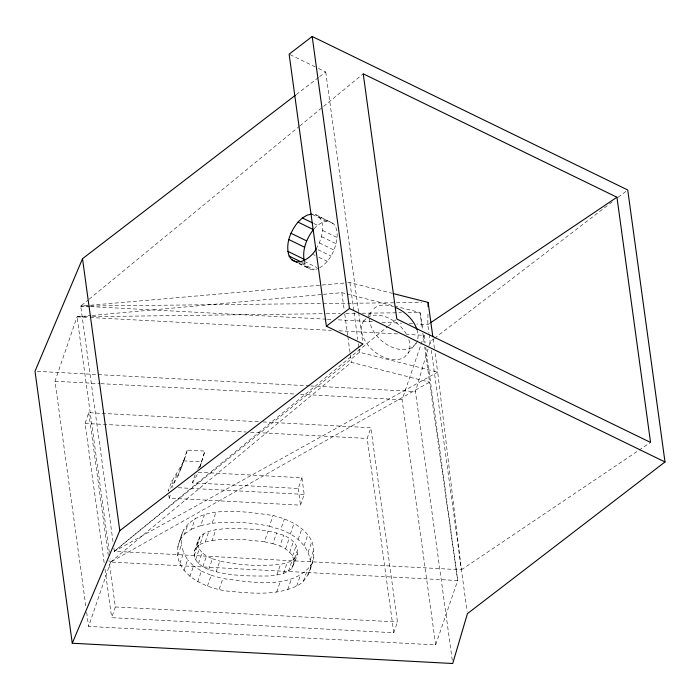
<?xml version="1.0" encoding="UTF-8"?>
<svg xmlns="http://www.w3.org/2000/svg" width="700" height="700" viewBox="0 0 700 700"><rect width="100%" height="100%" fill="white"/><g stroke="black" fill="none" stroke-linecap="round" stroke-linejoin="round"><path stroke-width="0.53" stroke-dasharray="3.5 2.62" d="M427.954 314.046L427.787 324.599L428.969 333.244M293.694 564.681L293.877 560.472L297.553 549.745C296.415 542.5 289.931 537.95 283.614 535.299C264.793 528.351 244.256 528.666 224.473 528.736C215.994 529.69 206.36 530.329 200.008 536.751C197.155 542.605 194.18 548.896 194.232 555.52C195.484 562.826 202.396 566.983 208.731 569.511C227.911 576.082 248.596 576.144 268.642 575.995C276.719 575.076 285.906 574.42 291.9 568.242C294.63 562.433 297.623 556.273 297.553 549.745M194.232 555.52L197.907 544.784L198.109 540.435M319.602 267.846C330.059 261.555 335.746 249.322 337.085 237.519A25.769 14.35 -66 0 0 333.34 223.624L315.429 214.48L312.419 214.148M316.181 248.841L319.322 242.9L321.501 236.626L322.569 230.457A25.786 14.893 -64.1 0 0 318.745 216.528L315.429 214.48M199.553 467.653L204.899 451.097L187.171 450.153C182.446 464.468 178.299 479.421 168.254 491.12C171.981 476.306 184.546 465.588 187.171 450.153M199.894 467.609L204.899 451.097M452.27 660.266L415.45 391.536L428.627 346.85M428.934 345.809L430.159 341.652L433.624 338.993M307.991 575.173C313.355 562.266 317.748 546.805 307.79 534.774C299.136 524.169 285.994 518.779 273.053 515.489C244.711 511.726 188.799 501.287 179.996 539.989C167.134 572.653 206.588 590.196 232.767 591.587C254.021 593.521 276.85 595.464 296.704 585.996C307.974 580.702 310.572 568.199 313.898 557.419M177.721 547.129L183.671 529.253M85.785 605.911L55.002 381.238L77.053 316.829L91.157 315.543M104.134 562.651L85.059 423.412L88.734 412.685L258.659 421.741M425.74 347.217L457.713 580.528L435.654 644.936L88.594 626.43L110.644 562.021L110.206 558.784M263.016 421.969L370.851 427.726L397.469 622.003L393.794 632.739L111.676 617.689L115.351 606.961L108.99 560.551M173.705 483.525L177.38 472.789M198.231 472.229L301.919 477.75L304.203 494.436L300.527 505.164L169.216 498.164L170.888 493.29M177.852 476.184L181.528 465.448M181.011 468.755L184.686 458.019M301.919 477.75L298.244 488.486L192.369 482.843L196.044 472.106M179.996 539.989L184.59 534.004L188.265 523.276M177.774 555.433L181.449 544.696L181.396 536.392M184.59 534.004L191.52 529.183L195.195 518.446M179.891 563.456L183.566 552.72L181.449 544.696M183.925 570.526L187.6 559.79L183.566 552.72M191.52 529.183L200.716 525.586L204.4 514.85M194.434 551.163L196.332 547.488L200.008 536.751M196.332 547.488L199.911 544.477L203.586 533.741M195.597 559.729L199.273 548.992L197.907 544.784M189.866 576.642L193.55 565.906L187.6 559.79M199.911 544.477L205.179 542.133L208.862 531.396M198.468 563.456L202.143 552.72L199.273 548.992M200.716 525.586L212.161 523.276L215.836 512.54M197.724 581.805L201.399 571.077L193.55 565.906M202.851 566.72L206.526 555.984L202.143 552.72M205.179 542.133L212.144 540.47L215.819 529.734M208.731 569.511L212.406 558.775L206.526 555.984M207.498 586.023L211.173 575.286L201.399 571.077M216.134 571.839L219.809 561.102C239.689 565.206 260.356 566.65 280.543 564.288C286.991 562.957 295.024 560.962 297.369 553.945M219.17 589.278L222.845 578.55C250.469 582.006 292.267 590.45 311.666 564.436M212.161 523.276C231.227 521.308 250.618 522.235 269.377 526.225L273.053 515.489M212.144 540.47L220.798 539.472L243.171 539.508L264.408 541.774L268.082 531.046M264.408 541.774L272.886 543.655L276.561 532.919M310.223 568.155C312.751 549.561 296.966 535.071 280.7 529.629L284.375 518.892M293.877 560.472C292.74 553.227 286.256 548.686 279.939 546.035L283.614 535.299M290.342 534.065L294.017 523.329M285.565 548.905L289.24 538.169M276.868 575.024L280.543 564.288M289.765 552.265L293.44 541.529M276.675 592.077L280.35 581.341M283.491 573.414L287.166 562.678M292.53 556.124L296.205 545.387M298.2 539.394L301.875 528.666M288.496 571.148L292.171 560.411M291.9 568.242L295.575 557.506M287.744 589.689L291.419 578.952M304.115 545.51L307.79 534.774M308.114 552.396L311.789 541.66M296.704 585.996L300.379 575.26M310.179 560.061L313.854 549.325M303.485 581.122L307.16 570.386M393.794 632.739L367.176 438.454L370.851 427.726M435.654 644.936L402.062 399.744L424.113 335.335L406.648 334.408M197.697 469.298L201.565 462.735M192.369 482.843L197.89 473.471M417.331 340.725A27.51 18.095 38.9 0 1 416.124 343.35L404.775 356.895A27.51 18.095 38.9 0 1 373.38 350.709A27.51 18.095 38.9 0 1 363.387 321.414L365.426 318.894M368.13 315.543L371.525 311.342A27.51 18.095 38.9 0 0 369.828 315.901M373.949 308.717L374.736 307.869A27.51 18.095 38.9 0 1 393.592 306.723M363.387 321.414L366.599 317.949M416.124 343.35L412.912 346.824A27.51 18.095 38.9 0 1 385.516 343.674A27.51 18.095 38.9 0 1 369.609 317.957M314.108 228.891C318.062 224.411 323.829 220.106 330.129 221.629M110.644 562.021L351.374 362.338L429.546 382.174L457.713 580.528L110.644 562.021L429.546 382.174L424.725 346.938M112.989 541.564L80.728 306.092L88.314 299.854M89.163 299.154L299.136 126.516M299.985 125.825L322.752 107.1M323.592 106.409L363.23 73.824M113.881 548.048L114.319 551.285L387.546 326.646M388.395 325.946L396.821 319.016M114.319 551.285L359.511 352.266L437.684 372.102L461.387 569.791L114.319 551.285L437.684 372.102L434.892 351.733M296.293 94.579L318.789 77.306M319.655 76.641L325.719 71.986L318.01 68.241M434.49 338.328L608.668 204.61M609.534 203.945L612.141 201.95M618.205 197.286L626.867 190.636M429.599 323.382L427.787 324.599L416.876 324.021M461.387 569.791L650.545 442.426M298.795 263.594L310.59 269.325L314.457 269.692L318.727 268.415M92.243 315.438L322.297 294.446M323.382 294.35L341.828 292.67L346.054 293.738M89.46 306.556L80.728 306.092L89.416 305.331M90.501 305.235L346.701 282.879M347.795 282.783L349.965 282.59L392.219 293.309M109.314 552.3L77.053 316.829L91.254 316.645M92.348 316.636L324.984 313.696M326.078 313.688L340.27 313.504M345.73 313.434L356.659 313.303M362.119 313.233L401.433 312.734M407.986 312.655L420 312.498L423.176 330.146M80.728 306.092L89.469 305.996M90.562 305.988L395.36 302.776M396.454 302.759L421.584 302.496M90.554 306.618L326.287 319.191M327.381 319.244L332.841 319.541M338.293 319.83L373.223 321.694M381.946 322.158L401.599 323.207M409.238 323.61L412.51 323.785M77.053 316.829L89.058 317.467M90.151 317.52L331.345 330.391M338.984 330.794L397.924 333.944M37.179 371.359L309.706 385.892M310.8 385.954L415.45 391.536M55.002 381.238L99.75 383.626M100.835 383.679L295.102 394.039M300.562 394.336L402.062 399.744M85.059 423.412L246.269 432.014M250.626 432.241L367.176 438.454M183.496 460.889L201.224 461.834M178.316 487.716L304.203 494.436M115.351 606.961L397.469 622.003M347.113 294.009L393.592 305.804M394.651 306.066L420 312.498L422.231 328.79M211.173 575.286L222.845 578.55M269.377 526.225L280.7 529.629M212.406 558.775L219.809 561.102M272.886 543.655L279.939 546.035M290.08 54.653L317.047 67.769M318.745 216.528L333.34 223.624M312.34 214.489L326.261 221.261M313.801 223.528L317.608 225.382M322.569 230.457L337.085 237.519M321.501 236.626L336.088 243.723M319.322 242.9L334.023 250.049M318.036 249.751L331.03 256.069M313.224 254.511L315.105 255.421M318.859 257.25L327.311 261.363M304.29 261.398L316.803 267.479M302.251 262.474L305.06 263.839L307.379 267.33L310.59 269.325M301.805 263.541L314.457 269.692M298.996 263.252L307.379 267.33M304.553 261.949L305.06 263.839M433.134 338.87L434.744 350.665M429.118 334.32L430.745 346.203M431.34 350.289L467.127 611.485M424.113 335.335L425.145 342.895M422.817 333.06L424.139 342.668M325.719 71.986L358.549 311.596M358.689 312.681L362.688 341.819M349.965 282.59L353.929 311.535M354.078 312.602L357.744 339.404M358.33 343.691L358.925 347.979M359.065 349.046L359.511 352.266M341.828 292.67L344.181 309.82M344.767 314.108L347.699 335.545M347.848 336.613L351.374 362.338M298.244 488.486L300.527 505.164M171.929 480.384L172.891 487.427M168.805 495.145L169.216 498.164M88.734 412.685L108.255 555.153M105.026 569.126L111.676 617.689M86.669 612.386L88.594 626.43M416.999 329.63A27.51 18.095 38.9 0 1 417.821 338.791M367.404 317.406A27.51 18.095 38.9 0 1 406.56 334.442M408.861 339.701A27.51 18.095 38.9 0 1 407.986 353.421"/><path stroke-width="1.05" d="M428.067 306.652L428.137 302.426L393.277 293.58M316.181 248.841C311.675 257.933 295.794 268.844 289.152 256.104C285.075 244.274 290.43 231.306 298.016 222.101L313.408 229.591C306.696 238.332 301.919 249.891 304.299 261.004M295.426 95.244L82.513 258.703L35 371.236L72.266 643.23L452.716 663.512L467.425 613.646L665 461.965L627.734 189.971L312.183 36.488L289.118 54.189L326.384 326.183L362.985 343.98L119.779 530.688L72.266 643.23M298.016 222.101L302.391 217.98L306.967 215.232L311.412 214.034M326.384 326.183L349.449 308.473L312.183 36.488M430.5 322.779L616.954 197.234L650.545 442.426L396.821 319.016L363.23 73.824L616.954 197.234M302.391 217.98L312.856 223.064M290.973 233.257L306.696 240.905M288.794 239.531L304.631 247.231M287.858 251.352L303.783 259.105M289.152 256.104L301.315 262.019M291.55 259.63L297.132 262.342M349.449 308.473L665 461.965M428.137 302.426L432.836 336.726M82.513 258.703L119.779 530.688M395.412 307.422A27.51 18.095 38.9 0 1 416.999 329.63"/></g></svg>
